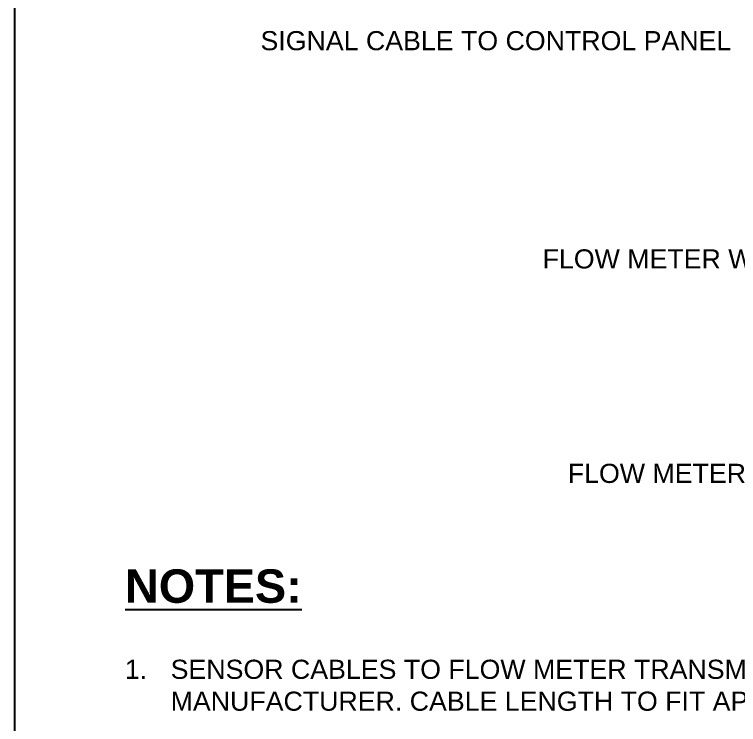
# Model space of a CAD drawing. Header units: millimetres. Extents: x 20 to 208, y 10 to 269.
# Drawn here: x 20 to 95.7, y 77.1 to 151.3 of the extents above; entities that cross this region are included whole.
import ezdxf

# ---------------------------------------------------------------- set-up
doc = ezdxf.new("R2010")
doc.units = ezdxf.units.MM
doc.header["$MEASUREMENT"] = 0
doc.layers.add('G-ANNO-SYMB', color=5, linetype='CONTINUOUS')
doc.layers.add('N-ANNO-TEXT', color=2, linetype='CONTINUOUS', lineweight=25)
doc.styles.add('_CGS_2-5_NOTES', font='arial.ttf', dxfattribs={"height": 2.5})
doc.styles.add('_CGS_3-5_SUBHEADING', font='arialbd.ttf', dxfattribs={"height": 3.5})

msp = doc.modelspace()

# ---------------------------------------------------------------- linework, layer by layer
at = {"layer": 'G-ANNO-SYMB'}
msp.add_line((20, 269), (20, 10), dxfattribs=at)

# ---------------------------------------------------------------- texts
at = {"layer": 'N-ANNO-TEXT', "char_height": 2, "style": '_CGS_2-5_NOTES'}
for s, insert, width, attachment_point in [('\\pi10.31253;SIGNAL CABLE TO CONTROL PANEL', (35.399, 149.574), 59.30571, 1), ('FLOW METER WIRE GROUNDING TERMINAL ', (134.956, 126.753), 63.33863, 3), ('FLOW METER MEASURING TUBE/SENSOR', (134.956, 104.327), 67.15972, 3), ('1.', (31.535, 83.839), 171.48633, 1), ('\\A1;SENSOR CABLES TO FLOW METER TRANSMITTER SUPPLIED BY MANUFACTURER. CABLE LENGTH TO FIT APPLICATION.', (36.323, 83.839), 87.64806, 1)]:
    msp.add_mtext(s, dxfattribs=dict(at, insert=insert, width=width, attachment_point=attachment_point))
at = {"layer": 'N-ANNO-TEXT', "color": 4, "insert": (31.553, 93.291), "char_height": 3.5, "attachment_point": 1, "line_spacing_factor": 0.9, "style": '_CGS_3-5_SUBHEADING'}
msp.add_mtext('{\\LNOTES:\\P\\P }', dxfattribs=at)

doc.saveas('drawing.dxf')
